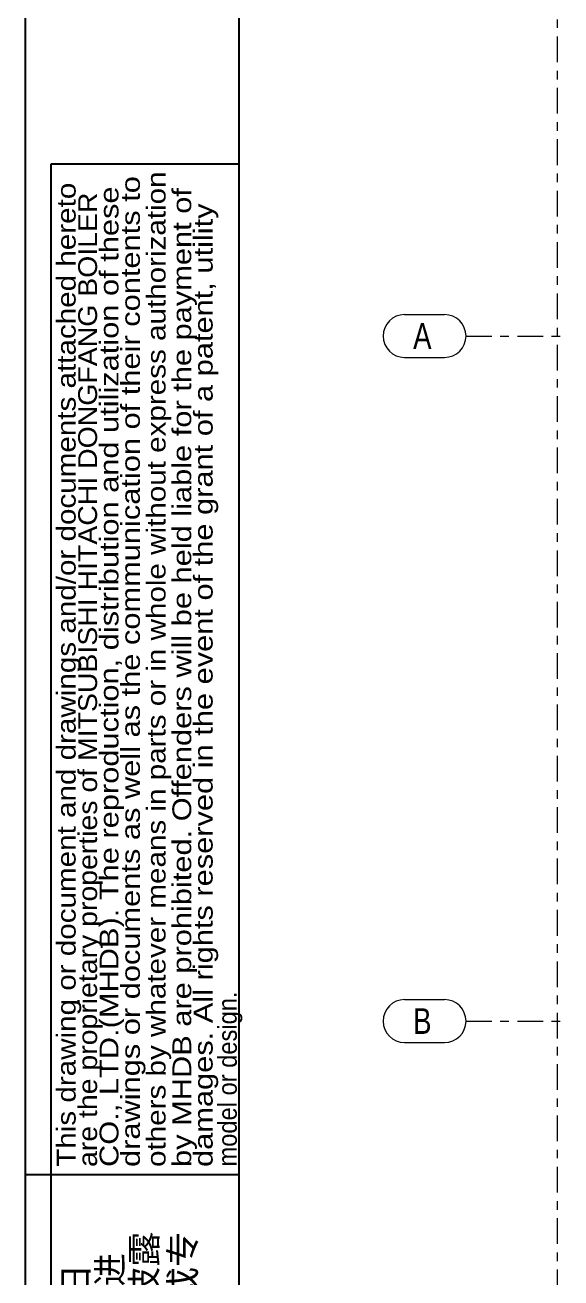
# Model space of a CAD drawing. Header units: millimetres. Extents: x 6786 to 7380, y -302 to 118.
# Drawn here: x 6785.8 to 6848.4, y -106 to 40.3 of the extents above; entities that cross this region are included whole.
import ezdxf

# ---------------------------------------------------------------- set-up
doc = ezdxf.new("R2010")
doc.units = ezdxf.units.MM
doc.linetypes.add('XKITLINE00', pattern=[0])
doc.linetypes.add('XKITLINE03', pattern=[6, 3, -1, 1, -1])
doc.layers.add('S-GRID', color=1, linetype='Continuous', lineweight=0)
doc.styles.add('Arial', font='arial.ttf')
doc.styles.add('STYLE_3', font='arial.ttf', dxfattribs={"height": 0.2})

msp = doc.modelspace()

# ---------------------------------------------------------------- linework, layer by layer
at = {"color": 1, "linetype": 'XKITLINE00'}
msp.add_line((6785.84, 118.02), (6785.84, -301.98), dxfattribs=at)
at = {"color": 0, "linetype": 'XKITLINE00'}
for p, q in [((6810.84, -291.98), (6810.84, 108.02)), ((6810.84, 24.02), (6788.84, 24.02)), ((6788.84, 24.02), (6788.84, -215.98)), ((6810.84, -215.98), (6810.84, 24.02)), ((6785.84, 0.02), (6785.84, 0.02)), ((6785.84, 0.02), (6785.84, 0.02)), ((6810.82, -94), (6785.84, -94))]:
    msp.add_line(p, q, dxfattribs=at)
at = {"layer": 'S-GRID', "color": 4, "linetype": 'XKITLINE03', "lineweight": 0}
for p, q in [((6848.01, -234.06), (6848.01, 80.16)), ((6837.34, 3.97), (7235.01, 3.97)), ((6837.34, -76.03), (7235.01, -76.03))]:
    msp.add_line(p, q, dxfattribs=at)
at = {"layer": 'S-GRID', "color": 4, "linetype": 'XKITLINE00', "lineweight": 0}
for p, q in [((6830.17, 6.47), (6834.84, 6.47)), ((6830.17, 1.47), (6834.84, 1.47)), ((6830.17, -73.53), (6834.84, -73.53)), ((6830.17, -78.53), (6834.84, -78.53))]:
    msp.add_line(p, q, dxfattribs=at)
for centre, start, end in [((6830.17, 3.97), 90, 270), ((6834.84, 3.97), 270, 90), ((6830.17, -76.03), 90, 270), ((6834.84, -76.03), 270, 90)]:
    msp.add_arc(centre, 2.5, start, end, dxfattribs=at)

# ---------------------------------------------------------------- texts
at = {"color": 1, "style": 'STYLE_3'}
for s, height, width, p in [('drawings or documents as well as the communication of their contents to ', 2.2, 1.17, (6799.25, -93.07)), ('others by whatever means in parts or in whole without express authorization ', 2.2, 1.125, (6802.25, -93.07)), ('This drawing or document and drawings and/or documents attached hereto ', 2.2, 1.125, (6791.75, -93.05)), ('are the proprietary properties of MITSUBISHI HITACHI DONGFANG BOILER ', 2.2, 1.08, (6794.25, -93.07)), ('CO., LTD.(MHDB). The reproduction, distribution and utilization of these ', 2.2, 1.17, (6796.75, -93.07)), ('by MHDB are prohibited. Offenders will be held liable for the payment of ', 2.2, 1.17, (6805.25, -93.07)), ('damages. All rights reserved in the event of the grant of a patent, utility ', 2.2, 1.17, (6807.75, -93.07)), ('model or design.', 2.2, 0.9, (6810.57, -93.02)), ('行部分或全部复制、分发和使用，且其内容不得向第三方披露', 3, 1.008, (6801.25, -211.98)), ('或转让，违者应赔偿损失。东方菱日保留设计、实用新型或专', 3, 1.008, (6805.75, -211.98)), ('锅炉有限公司，未经东方菱日事先书面同意，不得以任何方式进', 3, 0.95, (6797.25, -211.98)), (' 本图样或文件及其附加图样和/或文件的所有权属于东方菱日', 3, 1.008, (6793.25, -213.98))]:
    msp.add_text(s, height=height, rotation=90, dxfattribs=dict(at, width=width)).set_placement(p)
at = {"layer": 'S-GRID', "color": 4, "style": 'Arial', "width": 0.765}
for s, p in [('A', (6831.17, 2.47)), ('B', (6831.17, -77.53))]:
    msp.add_text(s, height=3, dxfattribs=at).set_placement(p)

doc.saveas('drawing.dxf')
